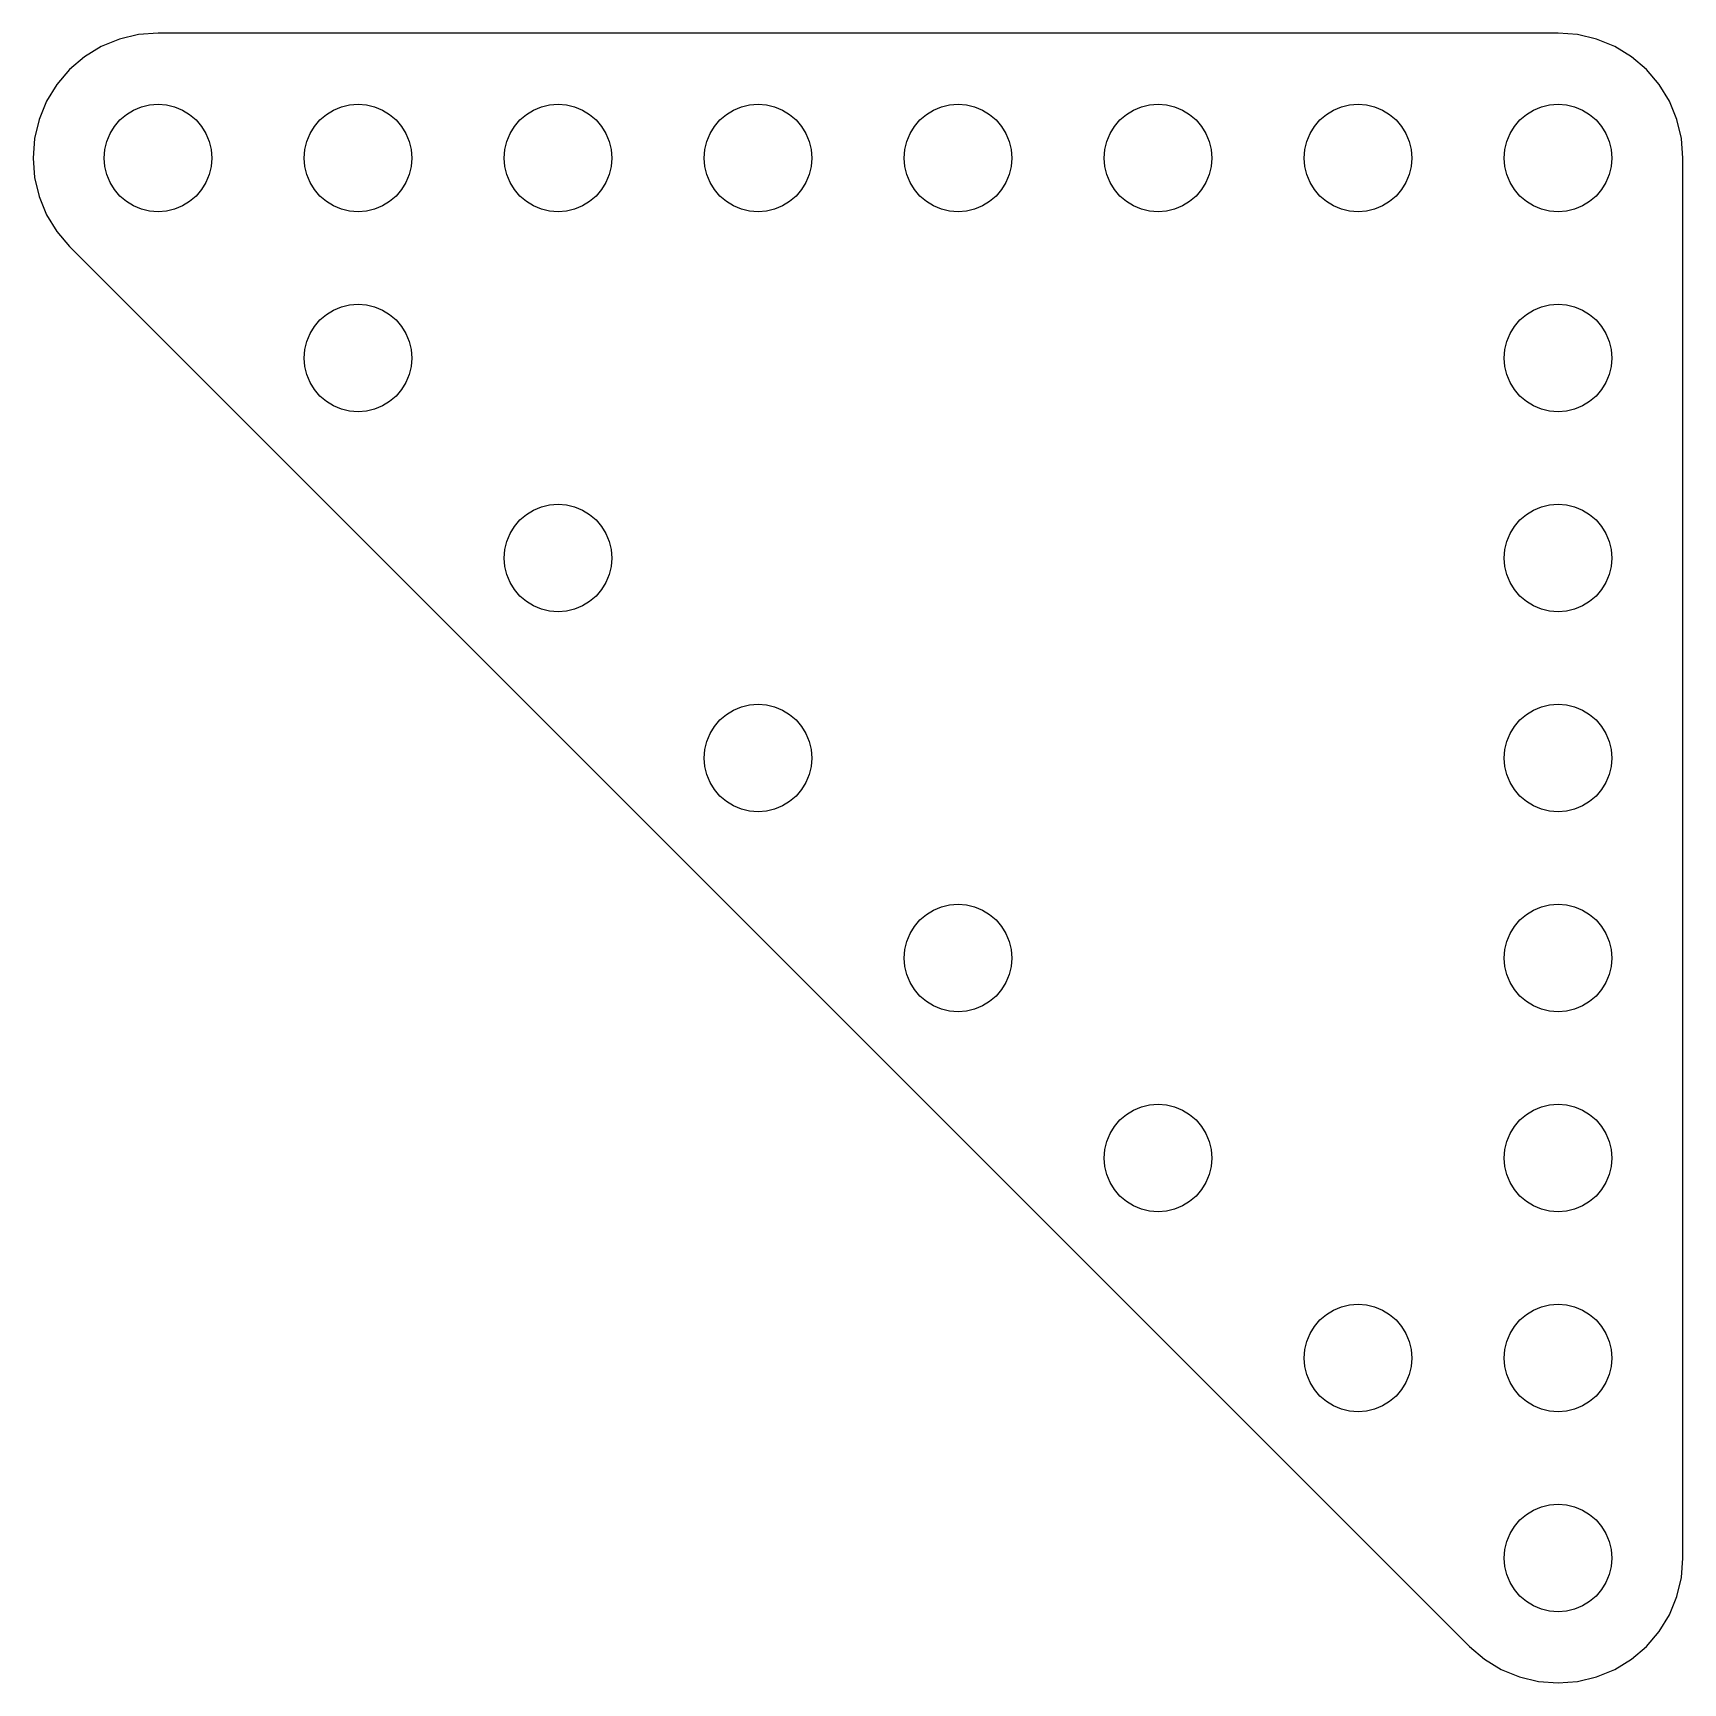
# Model space of a CAD drawing. Header units: metres. Extents: x -61 to 5, y -61 to 5.
import ezdxf

# ---------------------------------------------------------------- set-up
doc = ezdxf.new("R2010")
doc.units = ezdxf.units.M

msp = doc.modelspace()

# ---------------------------------------------------------------- linework, layer by layer
for p, q in [((-57.5451, 4.75528), (-58.2699, 4.45503)), ((-56.7822, 4.93843), (-57.5451, 4.75528)), ((-56, 5), (-56.7822, 4.93843)), ((0, 5), (-56, 5)), ((0.782166, 4.93843), (0, 5)), ((1.54507, 4.75528), (0.782166, 4.93843)), ((2.26994, 4.45503), (1.54507, 4.75528)), ((-58.9389, 4.04507), (-59.5355, 3.53552)), ((-58.2699, 4.45503), (-58.9389, 4.04507)), ((2.93892, 4.04507), (2.26994, 4.45503)), ((3.53552, 3.53552), (2.93892, 4.04507)), ((-59.5355, 3.53552), (-60.0451, 2.93892)), ((4.04507, 2.93892), (3.53552, 3.53552)), ((-60.0451, 2.93892), (-60.455, 2.26994)), ((4.45503, 2.26994), (4.04507, 2.93892)), ((-60.455, 2.26994), (-60.7553, 1.54507)), ((-56.9761, 1.91565), (-56.6644, 2.04477)), ((-56.6644, 2.04477), (-56.3363, 2.12352)), ((-56.3363, 2.12352), (-56, 2.14999)), ((-56, 2.14999), (-55.6637, 2.12352)), ((-55.6637, 2.12352), (-55.3356, 2.04477)), ((-55.3356, 2.04477), (-55.0239, 1.91565)), ((-48.9761, 1.91565), (-48.6644, 2.04477)), ((-48.6644, 2.04477), (-48.3363, 2.12352)), ((-48.3363, 2.12352), (-48, 2.14999)), ((-48, 2.14999), (-47.6637, 2.12352)), ((-47.6637, 2.12352), (-47.3356, 2.04477)), ((-47.3356, 2.04477), (-47.0239, 1.91565)), ((-40.9761, 1.91565), (-40.6644, 2.04477)), ((-40.6644, 2.04477), (-40.3363, 2.12352)), ((-40.3363, 2.12352), (-40, 2.14999)), ((-40, 2.14999), (-39.6637, 2.12352)), ((-39.6637, 2.12352), (-39.3356, 2.04477)), ((-39.3356, 2.04477), (-39.0239, 1.91565)), ((-32.9761, 1.91565), (-32.6644, 2.04477)), ((-32.6644, 2.04477), (-32.3363, 2.12352)), ((-32.3363, 2.12352), (-32, 2.14999)), ((-32, 2.14999), (-31.6637, 2.12352)), ((-31.6637, 2.12352), (-31.3356, 2.04477)), ((-31.3356, 2.04477), (-31.0239, 1.91565)), ((-24.9761, 1.91565), (-24.6644, 2.04477)), ((-24.6644, 2.04477), (-24.3363, 2.12352)), ((-24.3363, 2.12352), (-24, 2.14999)), ((-24, 2.14999), (-23.6637, 2.12352)), ((-23.6637, 2.12352), (-23.3356, 2.04477)), ((-23.3356, 2.04477), (-23.0239, 1.91565)), ((-16.9761, 1.91565), (-16.6644, 2.04477)), ((-16.6644, 2.04477), (-16.3363, 2.12352)), ((-16.3363, 2.12352), (-16, 2.14999)), ((-16, 2.14999), (-15.6637, 2.12352)), ((-15.6637, 2.12352), (-15.3356, 2.04477)), ((-15.3356, 2.04477), (-15.0239, 1.91565)), ((-8.97607, 1.91565), (-8.66438, 2.04477)), ((-8.66438, 2.04477), (-8.33632, 2.12352)), ((-8.33632, 2.12352), (-8, 2.14999)), ((-8, 2.14999), (-7.66367, 2.12352)), ((-7.66367, 2.12352), (-7.3356, 2.04477)), ((-7.3356, 2.04477), (-7.02391, 1.91565)), ((-0.976074, 1.91565), (-0.664383, 2.04477)), ((-0.664383, 2.04477), (-0.336319, 2.12352)), ((-0.336319, 2.12352), (0, 2.14999)), ((0, 2.14999), (0.336319, 2.12352)), ((0.336319, 2.12352), (0.664383, 2.04477)), ((0.664383, 2.04477), (0.976074, 1.91565)), ((4.75528, 1.54507), (4.45503, 2.26994)), ((-60.7553, 1.54507), (-60.9384, 0.782166)), ((-57.7394, 1.26373), (-57.5203, 1.52028)), ((-57.5203, 1.52028), (-57.2637, 1.73938)), ((-57.2637, 1.73938), (-56.9761, 1.91565)), ((-55.0239, 1.91565), (-54.7363, 1.73938)), ((-54.7363, 1.73938), (-54.4797, 1.52028)), ((-54.4797, 1.52028), (-54.2606, 1.26373)), ((-49.7394, 1.26373), (-49.5203, 1.52028)), ((-49.5203, 1.52028), (-49.2637, 1.73938)), ((-49.2637, 1.73938), (-48.9761, 1.91565)), ((-47.0239, 1.91565), (-46.7363, 1.73938)), ((-46.7363, 1.73938), (-46.4797, 1.52028)), ((-46.4797, 1.52028), (-46.2606, 1.26373)), ((-41.7394, 1.26373), (-41.5203, 1.52028)), ((-41.5203, 1.52028), (-41.2637, 1.73938)), ((-41.2637, 1.73938), (-40.9761, 1.91565)), ((-39.0239, 1.91565), (-38.7363, 1.73938)), ((-38.7363, 1.73938), (-38.4797, 1.52028)), ((-38.4797, 1.52028), (-38.2606, 1.26373)), ((-33.7394, 1.26373), (-33.5203, 1.52028)), ((-33.5203, 1.52028), (-33.2637, 1.73938)), ((-33.2637, 1.73938), (-32.9761, 1.91565)), ((-31.0239, 1.91565), (-30.7363, 1.73938)), ((-30.7363, 1.73938), (-30.4797, 1.52028)), ((-30.4797, 1.52028), (-30.2606, 1.26373)), ((-25.7394, 1.26373), (-25.5203, 1.52028)), ((-25.5203, 1.52028), (-25.2637, 1.73938)), ((-25.2637, 1.73938), (-24.9761, 1.91565)), ((-23.0239, 1.91565), (-22.7363, 1.73938)), ((-22.7363, 1.73938), (-22.4797, 1.52028)), ((-22.4797, 1.52028), (-22.2606, 1.26373)), ((-17.7394, 1.26373), (-17.5203, 1.52028)), ((-17.5203, 1.52028), (-17.2637, 1.73938)), ((-17.2637, 1.73938), (-16.9761, 1.91565)), ((-15.0239, 1.91565), (-14.7363, 1.73938)), ((-14.7363, 1.73938), (-14.4797, 1.52028)), ((-14.4797, 1.52028), (-14.2606, 1.26373)), ((-9.73938, 1.26373), (-9.52028, 1.52028)), ((-9.52028, 1.52028), (-9.26373, 1.73938)), ((-9.26373, 1.73938), (-8.97607, 1.91565)), ((-7.02391, 1.91565), (-6.73625, 1.73938)), ((-6.73625, 1.73938), (-6.47971, 1.52028)), ((-6.47971, 1.52028), (-6.2606, 1.26373)), ((-1.73938, 1.26373), (-1.52028, 1.52028)), ((-1.52028, 1.52028), (-1.26373, 1.73938)), ((-1.26373, 1.73938), (-0.976074, 1.91565)), ((0.976074, 1.91565), (1.26373, 1.73938)), ((1.26373, 1.73938), (1.52028, 1.52028)), ((1.52028, 1.52028), (1.73938, 1.26373)), ((4.93843, 0.782166), (4.75528, 1.54507)), ((-60.9384, 0.782166), (-61, 0)), ((-58.1235, 0.336319), (-58.0448, 0.664383)), ((-58.0448, 0.664383), (-57.9157, 0.976074)), ((-57.9157, 0.976074), (-57.7394, 1.26373)), ((-54.2606, 1.26373), (-54.0843, 0.976074)), ((-54.0843, 0.976074), (-53.9552, 0.664383)), ((-53.9552, 0.664383), (-53.8765, 0.336319)), ((-50.1235, 0.336319), (-50.0448, 0.664383)), ((-50.0448, 0.664383), (-49.9157, 0.976074)), ((-49.9157, 0.976074), (-49.7394, 1.26373)), ((-46.2606, 1.26373), (-46.0843, 0.976074)), ((-46.0843, 0.976074), (-45.9552, 0.664383)), ((-45.9552, 0.664383), (-45.8765, 0.336319)), ((-42.1235, 0.336319), (-42.0448, 0.664383)), ((-42.0448, 0.664383), (-41.9157, 0.976074)), ((-41.9157, 0.976074), (-41.7394, 1.26373)), ((-38.2606, 1.26373), (-38.0843, 0.976074)), ((-38.0843, 0.976074), (-37.9552, 0.664383)), ((-37.9552, 0.664383), (-37.8765, 0.336319)), ((-34.1235, 0.336319), (-34.0448, 0.664383)), ((-34.0448, 0.664383), (-33.9157, 0.976074)), ((-33.9157, 0.976074), (-33.7394, 1.26373)), ((-30.2606, 1.26373), (-30.0843, 0.976074)), ((-30.0843, 0.976074), (-29.9552, 0.664383)), ((-29.9552, 0.664383), (-29.8765, 0.336319)), ((-26.1235, 0.336319), (-26.0448, 0.664383)), ((-26.0448, 0.664383), (-25.9157, 0.976074)), ((-25.9157, 0.976074), (-25.7394, 1.26373)), ((-22.2606, 1.26373), (-22.0843, 0.976074)), ((-22.0843, 0.976074), (-21.9552, 0.664383)), ((-21.9552, 0.664383), (-21.8765, 0.336319)), ((-18.1235, 0.336319), (-18.0448, 0.664383)), ((-18.0448, 0.664383), (-17.9157, 0.976074)), ((-17.9157, 0.976074), (-17.7394, 1.26373)), ((-14.2606, 1.26373), (-14.0843, 0.976074)), ((-14.0843, 0.976074), (-13.9552, 0.664383)), ((-13.9552, 0.664383), (-13.8765, 0.336319)), ((-10.1235, 0.336319), (-10.0448, 0.664383)), ((-10.0448, 0.664383), (-9.91565, 0.976074)), ((-9.91565, 0.976074), (-9.73938, 1.26373)), ((-6.2606, 1.26373), (-6.08434, 0.976074)), ((-6.08434, 0.976074), (-5.95522, 0.664383)), ((-5.95522, 0.664383), (-5.87646, 0.336319)), ((-2.12352, 0.336319), (-2.04477, 0.664383)), ((-2.04477, 0.664383), (-1.91565, 0.976074)), ((-1.91565, 0.976074), (-1.73938, 1.26373)), ((1.73938, 1.26373), (1.91565, 0.976074)), ((1.91565, 0.976074), (2.04477, 0.664383)), ((2.04477, 0.664383), (2.12352, 0.336319)), ((5, 0), (4.93843, 0.782166)), ((-61, 0), (-60.9384, -0.782166)), ((-58.15, 0), (-58.1235, 0.336319)), ((-58.1235, -0.336319), (-58.15, 0)), ((-53.8765, 0.336319), (-53.85, 0)), ((-53.85, 0), (-53.8765, -0.336319)), ((-50.15, 0), (-50.1235, 0.336319)), ((-50.1235, -0.336319), (-50.15, 0)), ((-45.8765, 0.336319), (-45.85, 0)), ((-45.85, 0), (-45.8765, -0.336319)), ((-42.15, 0), (-42.1235, 0.336319)), ((-42.1235, -0.336319), (-42.15, 0)), ((-37.8765, 0.336319), (-37.85, 0)), ((-37.85, 0), (-37.8765, -0.336319)), ((-34.15, 0), (-34.1235, 0.336319)), ((-34.1235, -0.336319), (-34.15, 0)), ((-29.8765, 0.336319), (-29.85, 0)), ((-29.85, 0), (-29.8765, -0.336319)), ((-26.15, 0), (-26.1235, 0.336319)), ((-26.1235, -0.336319), (-26.15, 0)), ((-21.8765, 0.336319), (-21.85, 0)), ((-21.85, 0), (-21.8765, -0.336319)), ((-18.15, 0), (-18.1235, 0.336319)), ((-18.1235, -0.336319), (-18.15, 0)), ((-13.8765, 0.336319), (-13.85, 0)), ((-13.85, 0), (-13.8765, -0.336319)), ((-10.15, 0), (-10.1235, 0.336319)), ((-10.1235, -0.336319), (-10.15, 0)), ((-5.87646, 0.336319), (-5.84999, 0)), ((-5.84999, 0), (-5.87646, -0.336319)), ((-2.14999, 0), (-2.12352, 0.336319)), ((-2.12352, -0.336319), (-2.14999, 0)), ((2.12352, 0.336319), (2.14999, 0)), ((2.14999, 0), (2.12352, -0.336319)), ((5, -56), (5, 0)), ((-58.0448, -0.664383), (-58.1235, -0.336319)), ((-53.8765, -0.336319), (-53.9552, -0.664383)), ((-50.0448, -0.664383), (-50.1235, -0.336319)), ((-45.8765, -0.336319), (-45.9552, -0.664383)), ((-42.0448, -0.664383), (-42.1235, -0.336319)), ((-37.8765, -0.336319), (-37.9552, -0.664383)), ((-34.0448, -0.664383), (-34.1235, -0.336319)), ((-29.8765, -0.336319), (-29.9552, -0.664383)), ((-26.0448, -0.664383), (-26.1235, -0.336319)), ((-21.8765, -0.336319), (-21.9552, -0.664383)), ((-18.0448, -0.664383), (-18.1235, -0.336319)), ((-13.8765, -0.336319), (-13.9552, -0.664383)), ((-10.0448, -0.664383), (-10.1235, -0.336319)), ((-5.87646, -0.336319), (-5.95522, -0.664383)), ((-2.04477, -0.664383), (-2.12352, -0.336319)), ((2.12352, -0.336319), (2.04477, -0.664383)), ((-60.9384, -0.782166), (-60.7553, -1.54507)), ((-57.9157, -0.976074), (-58.0448, -0.664383)), ((-57.7394, -1.26373), (-57.9157, -0.976074)), ((-57.5203, -1.52028), (-57.7394, -1.26373)), ((-54.2606, -1.26373), (-54.4797, -1.52028)), ((-54.0843, -0.976074), (-54.2606, -1.26373)), ((-53.9552, -0.664383), (-54.0843, -0.976074)), ((-49.9157, -0.976074), (-50.0448, -0.664383)), ((-49.7394, -1.26373), (-49.9157, -0.976074)), ((-49.5203, -1.52028), (-49.7394, -1.26373)), ((-46.2606, -1.26373), (-46.4797, -1.52028)), ((-46.0843, -0.976074), (-46.2606, -1.26373)), ((-45.9552, -0.664383), (-46.0843, -0.976074)), ((-41.9157, -0.976074), (-42.0448, -0.664383)), ((-41.7394, -1.26373), (-41.9157, -0.976074)), ((-41.5203, -1.52028), (-41.7394, -1.26373)), ((-38.2606, -1.26373), (-38.4797, -1.52028)), ((-38.0843, -0.976074), (-38.2606, -1.26373)), ((-37.9552, -0.664383), (-38.0843, -0.976074)), ((-33.9157, -0.976074), (-34.0448, -0.664383)), ((-33.7394, -1.26373), (-33.9157, -0.976074)), ((-33.5203, -1.52028), (-33.7394, -1.26373)), ((-30.2606, -1.26373), (-30.4797, -1.52028)), ((-30.0843, -0.976074), (-30.2606, -1.26373)), ((-29.9552, -0.664383), (-30.0843, -0.976074)), ((-25.9157, -0.976074), (-26.0448, -0.664383)), ((-25.7394, -1.26373), (-25.9157, -0.976074)), ((-25.5203, -1.52028), (-25.7394, -1.26373)), ((-22.2606, -1.26373), (-22.4797, -1.52028)), ((-22.0843, -0.976074), (-22.2606, -1.26373)), ((-21.9552, -0.664383), (-22.0843, -0.976074)), ((-17.9157, -0.976074), (-18.0448, -0.664383)), ((-17.7394, -1.26373), (-17.9157, -0.976074)), ((-17.5203, -1.52028), (-17.7394, -1.26373)), ((-14.2606, -1.26373), (-14.4797, -1.52028)), ((-14.0843, -0.976074), (-14.2606, -1.26373)), ((-13.9552, -0.664383), (-14.0843, -0.976074)), ((-9.91565, -0.976074), (-10.0448, -0.664383)), ((-9.73938, -1.26373), (-9.91565, -0.976074)), ((-9.52028, -1.52028), (-9.73938, -1.26373)), ((-6.2606, -1.26373), (-6.47971, -1.52028)), ((-6.08434, -0.976074), (-6.2606, -1.26373)), ((-5.95522, -0.664383), (-6.08434, -0.976074)), ((-1.91565, -0.976074), (-2.04477, -0.664383)), ((-1.73938, -1.26373), (-1.91565, -0.976074)), ((-1.52028, -1.52028), (-1.73938, -1.26373)), ((1.73938, -1.26373), (1.52028, -1.52028)), ((1.91565, -0.976074), (1.73938, -1.26373)), ((2.04477, -0.664383), (1.91565, -0.976074)), ((-60.7553, -1.54507), (-60.455, -2.26994)), ((-57.2637, -1.73938), (-57.5203, -1.52028)), ((-56.9761, -1.91565), (-57.2637, -1.73938)), ((-56.6644, -2.04477), (-56.9761, -1.91565)), ((-55.0239, -1.91565), (-55.3356, -2.04477)), ((-54.7363, -1.73938), (-55.0239, -1.91565)), ((-54.4797, -1.52028), (-54.7363, -1.73938)), ((-49.2637, -1.73938), (-49.5203, -1.52028)), ((-48.9761, -1.91565), (-49.2637, -1.73938)), ((-48.6644, -2.04477), (-48.9761, -1.91565)), ((-47.0239, -1.91565), (-47.3356, -2.04477)), ((-46.7363, -1.73938), (-47.0239, -1.91565)), ((-46.4797, -1.52028), (-46.7363, -1.73938)), ((-41.2637, -1.73938), (-41.5203, -1.52028)), ((-40.9761, -1.91565), (-41.2637, -1.73938)), ((-40.6644, -2.04477), (-40.9761, -1.91565)), ((-39.0239, -1.91565), (-39.3356, -2.04477)), ((-38.7363, -1.73938), (-39.0239, -1.91565)), ((-38.4797, -1.52028), (-38.7363, -1.73938)), ((-33.2637, -1.73938), (-33.5203, -1.52028)), ((-32.9761, -1.91565), (-33.2637, -1.73938)), ((-32.6644, -2.04477), (-32.9761, -1.91565)), ((-31.0239, -1.91565), (-31.3356, -2.04477)), ((-30.7363, -1.73938), (-31.0239, -1.91565)), ((-30.4797, -1.52028), (-30.7363, -1.73938)), ((-25.2637, -1.73938), (-25.5203, -1.52028)), ((-24.9761, -1.91565), (-25.2637, -1.73938)), ((-24.6644, -2.04477), (-24.9761, -1.91565)), ((-23.0239, -1.91565), (-23.3356, -2.04477)), ((-22.7363, -1.73938), (-23.0239, -1.91565)), ((-22.4797, -1.52028), (-22.7363, -1.73938)), ((-17.2637, -1.73938), (-17.5203, -1.52028)), ((-16.9761, -1.91565), (-17.2637, -1.73938)), ((-16.6644, -2.04477), (-16.9761, -1.91565)), ((-15.0239, -1.91565), (-15.3356, -2.04477)), ((-14.7363, -1.73938), (-15.0239, -1.91565)), ((-14.4797, -1.52028), (-14.7363, -1.73938)), ((-9.26373, -1.73938), (-9.52028, -1.52028)), ((-8.97607, -1.91565), (-9.26373, -1.73938)), ((-8.66438, -2.04477), (-8.97607, -1.91565)), ((-7.02391, -1.91565), (-7.3356, -2.04477)), ((-6.73625, -1.73938), (-7.02391, -1.91565)), ((-6.47971, -1.52028), (-6.73625, -1.73938)), ((-1.26373, -1.73938), (-1.52028, -1.52028)), ((-0.976074, -1.91565), (-1.26373, -1.73938)), ((-0.664383, -2.04477), (-0.976074, -1.91565)), ((0.976074, -1.91565), (0.664383, -2.04477)), ((1.26373, -1.73938), (0.976074, -1.91565)), ((1.52028, -1.52028), (1.26373, -1.73938)), ((-60.455, -2.26994), (-60.0451, -2.93892)), ((-56.3363, -2.12352), (-56.6644, -2.04477)), ((-56, -2.14999), (-56.3363, -2.12352)), ((-55.6637, -2.12352), (-56, -2.14999)), ((-55.3356, -2.04477), (-55.6637, -2.12352)), ((-48.3363, -2.12352), (-48.6644, -2.04477)), ((-48, -2.14999), (-48.3363, -2.12352)), ((-47.6637, -2.12352), (-48, -2.14999)), ((-47.3356, -2.04477), (-47.6637, -2.12352)), ((-40.3363, -2.12352), (-40.6644, -2.04477)), ((-40, -2.14999), (-40.3363, -2.12352)), ((-39.6637, -2.12352), (-40, -2.14999)), ((-39.3356, -2.04477), (-39.6637, -2.12352)), ((-32.3363, -2.12352), (-32.6644, -2.04477)), ((-32, -2.14999), (-32.3363, -2.12352)), ((-31.6637, -2.12352), (-32, -2.14999)), ((-31.3356, -2.04477), (-31.6637, -2.12352)), ((-24.3363, -2.12352), (-24.6644, -2.04477)), ((-24, -2.14999), (-24.3363, -2.12352)), ((-23.6637, -2.12352), (-24, -2.14999)), ((-23.3356, -2.04477), (-23.6637, -2.12352)), ((-16.3363, -2.12352), (-16.6644, -2.04477)), ((-16, -2.14999), (-16.3363, -2.12352)), ((-15.6637, -2.12352), (-16, -2.14999)), ((-15.3356, -2.04477), (-15.6637, -2.12352)), ((-8.33632, -2.12352), (-8.66438, -2.04477)), ((-8, -2.14999), (-8.33632, -2.12352)), ((-7.66367, -2.12352), (-8, -2.14999)), ((-7.3356, -2.04477), (-7.66367, -2.12352)), ((-0.336319, -2.12352), (-0.664383, -2.04477)), ((0, -2.14999), (-0.336319, -2.12352)), ((0.336319, -2.12352), (0, -2.14999)), ((0.664383, -2.04477), (0.336319, -2.12352)), ((-60.0451, -2.93892), (-59.5355, -3.53552)), ((-59.5355, -3.53552), (-3.53552, -59.5355)), ((-48.6644, -5.95522), (-48.3363, -5.87646)), ((-48.3363, -5.87646), (-48, -5.84999)), ((-48, -5.84999), (-47.6637, -5.87646)), ((-47.6637, -5.87646), (-47.3356, -5.95522)), ((-0.664383, -5.95522), (-0.336319, -5.87646)), ((-0.336319, -5.87646), (0, -5.84999)), ((0, -5.84999), (0.336319, -5.87646)), ((0.336319, -5.87646), (0.664383, -5.95522)), ((-49.7394, -6.73625), (-49.5203, -6.47971)), ((-49.5203, -6.47971), (-49.2637, -6.2606)), ((-49.2637, -6.2606), (-48.9761, -6.08434)), ((-48.9761, -6.08434), (-48.6644, -5.95522)), ((-47.3356, -5.95522), (-47.0239, -6.08434)), ((-47.0239, -6.08434), (-46.7363, -6.2606)), ((-46.7363, -6.2606), (-46.4797, -6.47971)), ((-46.4797, -6.47971), (-46.2606, -6.73625)), ((-1.73938, -6.73625), (-1.52028, -6.47971)), ((-1.52028, -6.47971), (-1.26373, -6.2606)), ((-1.26373, -6.2606), (-0.976074, -6.08434)), ((-0.976074, -6.08434), (-0.664383, -5.95522)), ((0.664383, -5.95522), (0.976074, -6.08434)), ((0.976074, -6.08434), (1.26373, -6.2606)), ((1.26373, -6.2606), (1.52028, -6.47971)), ((1.52028, -6.47971), (1.73938, -6.73625)), ((-50.0448, -7.3356), (-49.9157, -7.02391)), ((-49.9157, -7.02391), (-49.7394, -6.73625)), ((-46.2606, -6.73625), (-46.0843, -7.02391)), ((-46.0843, -7.02391), (-45.9552, -7.3356)), ((-2.04477, -7.3356), (-1.91565, -7.02391)), ((-1.91565, -7.02391), (-1.73938, -6.73625)), ((1.73938, -6.73625), (1.91565, -7.02391)), ((1.91565, -7.02391), (2.04477, -7.3356)), ((-50.15, -8), (-50.1235, -7.66367)), ((-50.1235, -7.66367), (-50.0448, -7.3356)), ((-45.9552, -7.3356), (-45.8765, -7.66367)), ((-45.8765, -7.66367), (-45.85, -8)), ((-2.14999, -8), (-2.12352, -7.66367)), ((-2.12352, -7.66367), (-2.04477, -7.3356)), ((2.04477, -7.3356), (2.12352, -7.66367)), ((2.12352, -7.66367), (2.14999, -8)), ((-50.1235, -8.33632), (-50.15, -8)), ((-50.0448, -8.66438), (-50.1235, -8.33632)), ((-45.8765, -8.33632), (-45.9552, -8.66438)), ((-45.85, -8), (-45.8765, -8.33632)), ((-2.12352, -8.33632), (-2.14999, -8)), ((-2.04477, -8.66438), (-2.12352, -8.33632)), ((2.12352, -8.33632), (2.04477, -8.66438)), ((2.14999, -8), (2.12352, -8.33632)), ((-49.9157, -8.97607), (-50.0448, -8.66438)), ((-49.7394, -9.26373), (-49.9157, -8.97607)), ((-46.0843, -8.97607), (-46.2606, -9.26373)), ((-45.9552, -8.66438), (-46.0843, -8.97607)), ((-1.91565, -8.97607), (-2.04477, -8.66438)), ((-1.73938, -9.26373), (-1.91565, -8.97607)), ((1.91565, -8.97607), (1.73938, -9.26373)), ((2.04477, -8.66438), (1.91565, -8.97607)), ((-49.5203, -9.52028), (-49.7394, -9.26373)), ((-49.2637, -9.73938), (-49.5203, -9.52028)), ((-48.9761, -9.91565), (-49.2637, -9.73938)), ((-46.7363, -9.73938), (-47.0239, -9.91565)), ((-46.4797, -9.52028), (-46.7363, -9.73938)), ((-46.2606, -9.26373), (-46.4797, -9.52028)), ((-1.52028, -9.52028), (-1.73938, -9.26373)), ((-1.26373, -9.73938), (-1.52028, -9.52028)), ((-0.976074, -9.91565), (-1.26373, -9.73938)), ((1.26373, -9.73938), (0.976074, -9.91565)), ((1.52028, -9.52028), (1.26373, -9.73938)), ((1.73938, -9.26373), (1.52028, -9.52028)), ((-48.6644, -10.0448), (-48.9761, -9.91565)), ((-48.3363, -10.1235), (-48.6644, -10.0448)), ((-48, -10.15), (-48.3363, -10.1235)), ((-47.6637, -10.1235), (-48, -10.15)), ((-47.3356, -10.0448), (-47.6637, -10.1235)), ((-47.0239, -9.91565), (-47.3356, -10.0448)), ((-0.664383, -10.0448), (-0.976074, -9.91565)), ((-0.336319, -10.1235), (-0.664383, -10.0448)), ((0, -10.15), (-0.336319, -10.1235)), ((0.336319, -10.1235), (0, -10.15)), ((0.664383, -10.0448), (0.336319, -10.1235)), ((0.976074, -9.91565), (0.664383, -10.0448)), ((-40.3363, -13.8765), (-40, -13.85)), ((-40, -13.85), (-39.6637, -13.8765)), ((-0.336319, -13.8765), (0, -13.85)), ((0, -13.85), (0.336319, -13.8765)), ((-41.7394, -14.7363), (-41.5203, -14.4797)), ((-41.5203, -14.4797), (-41.2637, -14.2606)), ((-41.2637, -14.2606), (-40.9761, -14.0843)), ((-40.9761, -14.0843), (-40.6644, -13.9552)), ((-40.6644, -13.9552), (-40.3363, -13.8765)), ((-39.6637, -13.8765), (-39.3356, -13.9552)), ((-39.3356, -13.9552), (-39.0239, -14.0843)), ((-39.0239, -14.0843), (-38.7363, -14.2606)), ((-38.7363, -14.2606), (-38.4797, -14.4797)), ((-38.4797, -14.4797), (-38.2606, -14.7363)), ((-1.73938, -14.7363), (-1.52028, -14.4797)), ((-1.52028, -14.4797), (-1.26373, -14.2606)), ((-1.26373, -14.2606), (-0.976074, -14.0843)), ((-0.976074, -14.0843), (-0.664383, -13.9552)), ((-0.664383, -13.9552), (-0.336319, -13.8765)), ((0.336319, -13.8765), (0.664383, -13.9552)), ((0.664383, -13.9552), (0.976074, -14.0843)), ((0.976074, -14.0843), (1.26373, -14.2606)), ((1.26373, -14.2606), (1.52028, -14.4797)), ((1.52028, -14.4797), (1.73938, -14.7363)), ((-42.0448, -15.3356), (-41.9157, -15.0239)), ((-41.9157, -15.0239), (-41.7394, -14.7363)), ((-38.2606, -14.7363), (-38.0843, -15.0239)), ((-38.0843, -15.0239), (-37.9552, -15.3356)), ((-2.04477, -15.3356), (-1.91565, -15.0239)), ((-1.91565, -15.0239), (-1.73938, -14.7363)), ((1.73938, -14.7363), (1.91565, -15.0239)), ((1.91565, -15.0239), (2.04477, -15.3356)), ((-42.15, -16), (-42.1235, -15.6637)), ((-42.1235, -15.6637), (-42.0448, -15.3356)), ((-37.9552, -15.3356), (-37.8765, -15.6637)), ((-37.8765, -15.6637), (-37.85, -16)), ((-2.14999, -16), (-2.12352, -15.6637)), ((-2.12352, -15.6637), (-2.04477, -15.3356)), ((2.04477, -15.3356), (2.12352, -15.6637)), ((2.12352, -15.6637), (2.14999, -16)), ((-42.1235, -16.3363), (-42.15, -16)), ((-42.0448, -16.6644), (-42.1235, -16.3363)), ((-37.8765, -16.3363), (-37.9552, -16.6644)), ((-37.85, -16), (-37.8765, -16.3363)), ((-2.12352, -16.3363), (-2.14999, -16)), ((-2.04477, -16.6644), (-2.12352, -16.3363)), ((2.12352, -16.3363), (2.04477, -16.6644)), ((2.14999, -16), (2.12352, -16.3363)), ((-41.9157, -16.9761), (-42.0448, -16.6644)), ((-41.7394, -17.2637), (-41.9157, -16.9761)), ((-38.0843, -16.9761), (-38.2606, -17.2637)), ((-37.9552, -16.6644), (-38.0843, -16.9761)), ((-1.91565, -16.9761), (-2.04477, -16.6644)), ((-1.73938, -17.2637), (-1.91565, -16.9761)), ((1.91565, -16.9761), (1.73938, -17.2637)), ((2.04477, -16.6644), (1.91565, -16.9761)), ((-41.5203, -17.5203), (-41.7394, -17.2637)), ((-41.2637, -17.7394), (-41.5203, -17.5203)), ((-40.9761, -17.9157), (-41.2637, -17.7394)), ((-38.7363, -17.7394), (-39.0239, -17.9157)), ((-38.4797, -17.5203), (-38.7363, -17.7394)), ((-38.2606, -17.2637), (-38.4797, -17.5203)), ((-1.52028, -17.5203), (-1.73938, -17.2637)), ((-1.26373, -17.7394), (-1.52028, -17.5203)), ((-0.976074, -17.9157), (-1.26373, -17.7394)), ((1.26373, -17.7394), (0.976074, -17.9157)), ((1.52028, -17.5203), (1.26373, -17.7394)), ((1.73938, -17.2637), (1.52028, -17.5203)), ((-40.6644, -18.0448), (-40.9761, -17.9157)), ((-40.3363, -18.1235), (-40.6644, -18.0448)), ((-40, -18.15), (-40.3363, -18.1235)), ((-39.6637, -18.1235), (-40, -18.15)), ((-39.3356, -18.0448), (-39.6637, -18.1235)), ((-39.0239, -17.9157), (-39.3356, -18.0448)), ((-0.664383, -18.0448), (-0.976074, -17.9157)), ((-0.336319, -18.1235), (-0.664383, -18.0448)), ((0, -18.15), (-0.336319, -18.1235)), ((0.336319, -18.1235), (0, -18.15)), ((0.664383, -18.0448), (0.336319, -18.1235)), ((0.976074, -17.9157), (0.664383, -18.0448)), ((-33.5203, -22.4797), (-33.2637, -22.2606)), ((-33.2637, -22.2606), (-32.9761, -22.0843)), ((-32.9761, -22.0843), (-32.6644, -21.9552)), ((-32.6644, -21.9552), (-32.3363, -21.8765)), ((-32.3363, -21.8765), (-32, -21.85)), ((-32, -21.85), (-31.6637, -21.8765)), ((-31.6637, -21.8765), (-31.3356, -21.9552)), ((-31.3356, -21.9552), (-31.0239, -22.0843)), ((-31.0239, -22.0843), (-30.7363, -22.2606)), ((-30.7363, -22.2606), (-30.4797, -22.4797)), ((-1.52028, -22.4797), (-1.26373, -22.2606)), ((-1.26373, -22.2606), (-0.976074, -22.0843)), ((-0.976074, -22.0843), (-0.664383, -21.9552)), ((-0.664383, -21.9552), (-0.336319, -21.8765)), ((-0.336319, -21.8765), (0, -21.85)), ((0, -21.85), (0.336319, -21.8765)), ((0.336319, -21.8765), (0.664383, -21.9552)), ((0.664383, -21.9552), (0.976074, -22.0843)), ((0.976074, -22.0843), (1.26373, -22.2606)), ((1.26373, -22.2606), (1.52028, -22.4797)), ((-34.0448, -23.3356), (-33.9157, -23.0239)), ((-33.9157, -23.0239), (-33.7394, -22.7363)), ((-33.7394, -22.7363), (-33.5203, -22.4797)), ((-30.4797, -22.4797), (-30.2606, -22.7363)), ((-30.2606, -22.7363), (-30.0843, -23.0239)), ((-30.0843, -23.0239), (-29.9552, -23.3356)), ((-2.04477, -23.3356), (-1.91565, -23.0239)), ((-1.91565, -23.0239), (-1.73938, -22.7363)), ((-1.73938, -22.7363), (-1.52028, -22.4797)), ((1.52028, -22.4797), (1.73938, -22.7363)), ((1.73938, -22.7363), (1.91565, -23.0239)), ((1.91565, -23.0239), (2.04477, -23.3356)), ((-34.15, -24), (-34.1235, -23.6637)), ((-34.1235, -23.6637), (-34.0448, -23.3356)), ((-29.9552, -23.3356), (-29.8765, -23.6637)), ((-29.8765, -23.6637), (-29.85, -24)), ((-2.14999, -24), (-2.12352, -23.6637)), ((-2.12352, -23.6637), (-2.04477, -23.3356)), ((2.04477, -23.3356), (2.12352, -23.6637)), ((2.12352, -23.6637), (2.14999, -24)), ((-34.1235, -24.3363), (-34.15, -24)), ((-34.0448, -24.6644), (-34.1235, -24.3363)), ((-29.8765, -24.3363), (-29.9552, -24.6644)), ((-29.85, -24), (-29.8765, -24.3363)), ((-2.12352, -24.3363), (-2.14999, -24)), ((-2.04477, -24.6644), (-2.12352, -24.3363)), ((2.12352, -24.3363), (2.04477, -24.6644)), ((2.14999, -24), (2.12352, -24.3363)), ((-33.9157, -24.9761), (-34.0448, -24.6644)), ((-33.7394, -25.2637), (-33.9157, -24.9761)), ((-30.0843, -24.9761), (-30.2606, -25.2637)), ((-29.9552, -24.6644), (-30.0843, -24.9761)), ((-1.91565, -24.9761), (-2.04477, -24.6644)), ((-1.73938, -25.2637), (-1.91565, -24.9761)), ((1.91565, -24.9761), (1.73938, -25.2637)), ((2.04477, -24.6644), (1.91565, -24.9761)), ((-33.5203, -25.5203), (-33.7394, -25.2637)), ((-33.2637, -25.7394), (-33.5203, -25.5203)), ((-32.9761, -25.9157), (-33.2637, -25.7394)), ((-30.7363, -25.7394), (-31.0239, -25.9157)), ((-30.4797, -25.5203), (-30.7363, -25.7394)), ((-30.2606, -25.2637), (-30.4797, -25.5203)), ((-1.52028, -25.5203), (-1.73938, -25.2637)), ((-1.26373, -25.7394), (-1.52028, -25.5203)), ((-0.976074, -25.9157), (-1.26373, -25.7394)), ((1.26373, -25.7394), (0.976074, -25.9157)), ((1.52028, -25.5203), (1.26373, -25.7394)), ((1.73938, -25.2637), (1.52028, -25.5203)), ((-32.6644, -26.0448), (-32.9761, -25.9157)), ((-32.3363, -26.1235), (-32.6644, -26.0448)), ((-32, -26.15), (-32.3363, -26.1235)), ((-31.6637, -26.1235), (-32, -26.15)), ((-31.3356, -26.0448), (-31.6637, -26.1235)), ((-31.0239, -25.9157), (-31.3356, -26.0448)), ((-0.664383, -26.0448), (-0.976074, -25.9157)), ((-0.336319, -26.1235), (-0.664383, -26.0448)), ((0, -26.15), (-0.336319, -26.1235)), ((0.336319, -26.1235), (0, -26.15)), ((0.664383, -26.0448), (0.336319, -26.1235)), ((0.976074, -25.9157), (0.664383, -26.0448)), ((-25.5203, -30.4797), (-25.2637, -30.2606)), ((-25.2637, -30.2606), (-24.9761, -30.0843)), ((-24.9761, -30.0843), (-24.6644, -29.9552)), ((-24.6644, -29.9552), (-24.3363, -29.8765)), ((-24.3363, -29.8765), (-24, -29.85)), ((-24, -29.85), (-23.6637, -29.8765)), ((-23.6637, -29.8765), (-23.3356, -29.9552)), ((-23.3356, -29.9552), (-23.0239, -30.0843)), ((-23.0239, -30.0843), (-22.7363, -30.2606)), ((-22.7363, -30.2606), (-22.4797, -30.4797)), ((-1.52028, -30.4797), (-1.26373, -30.2606)), ((-1.26373, -30.2606), (-0.976074, -30.0843)), ((-0.976074, -30.0843), (-0.664383, -29.9552)), ((-0.664383, -29.9552), (-0.336319, -29.8765)), ((-0.336319, -29.8765), (0, -29.85)), ((0, -29.85), (0.336319, -29.8765)), ((0.336319, -29.8765), (0.664383, -29.9552)), ((0.664383, -29.9552), (0.976074, -30.0843)), ((0.976074, -30.0843), (1.26373, -30.2606)), ((1.26373, -30.2606), (1.52028, -30.4797)), ((-25.9157, -31.0239), (-25.7394, -30.7363)), ((-25.7394, -30.7363), (-25.5203, -30.4797)), ((-22.4797, -30.4797), (-22.2606, -30.7363)), ((-22.2606, -30.7363), (-22.0843, -31.0239)), ((-1.91565, -31.0239), (-1.73938, -30.7363)), ((-1.73938, -30.7363), (-1.52028, -30.4797)), ((1.52028, -30.4797), (1.73938, -30.7363)), ((1.73938, -30.7363), (1.91565, -31.0239)), ((-26.15, -32), (-26.1235, -31.6637)), ((-26.1235, -31.6637), (-26.0448, -31.3356)), ((-26.0448, -31.3356), (-25.9157, -31.0239)), ((-22.0843, -31.0239), (-21.9552, -31.3356)), ((-21.9552, -31.3356), (-21.8765, -31.6637)), ((-21.8765, -31.6637), (-21.85, -32)), ((-2.14999, -32), (-2.12352, -31.6637)), ((-2.12352, -31.6637), (-2.04477, -31.3356)), ((-2.04477, -31.3356), (-1.91565, -31.0239)), ((1.91565, -31.0239), (2.04477, -31.3356)), ((2.04477, -31.3356), (2.12352, -31.6637)), ((2.12352, -31.6637), (2.14999, -32)), ((-26.1235, -32.3363), (-26.15, -32)), ((-26.0448, -32.6644), (-26.1235, -32.3363)), ((-21.8765, -32.3363), (-21.9552, -32.6644)), ((-21.85, -32), (-21.8765, -32.3363)), ((-2.12352, -32.3363), (-2.14999, -32)), ((-2.04477, -32.6644), (-2.12352, -32.3363)), ((2.12352, -32.3363), (2.04477, -32.6644)), ((2.14999, -32), (2.12352, -32.3363)), ((-25.9157, -32.9761), (-26.0448, -32.6644)), ((-25.7394, -33.2637), (-25.9157, -32.9761)), ((-22.0843, -32.9761), (-22.2606, -33.2637)), ((-21.9552, -32.6644), (-22.0843, -32.9761)), ((-1.91565, -32.9761), (-2.04477, -32.6644)), ((-1.73938, -33.2637), (-1.91565, -32.9761)), ((1.91565, -32.9761), (1.73938, -33.2637)), ((2.04477, -32.6644), (1.91565, -32.9761)), ((-25.5203, -33.5203), (-25.7394, -33.2637)), ((-25.2637, -33.7394), (-25.5203, -33.5203)), ((-22.4797, -33.5203), (-22.7363, -33.7394)), ((-22.2606, -33.2637), (-22.4797, -33.5203)), ((-1.52028, -33.5203), (-1.73938, -33.2637)), ((-1.26373, -33.7394), (-1.52028, -33.5203)), ((1.52028, -33.5203), (1.26373, -33.7394)), ((1.73938, -33.2637), (1.52028, -33.5203)), ((-24.9761, -33.9157), (-25.2637, -33.7394)), ((-24.6644, -34.0448), (-24.9761, -33.9157)), ((-24.3363, -34.1235), (-24.6644, -34.0448)), ((-24, -34.15), (-24.3363, -34.1235)), ((-23.6637, -34.1235), (-24, -34.15)), ((-23.3356, -34.0448), (-23.6637, -34.1235)), ((-23.0239, -33.9157), (-23.3356, -34.0448)), ((-22.7363, -33.7394), (-23.0239, -33.9157)), ((-0.976074, -33.9157), (-1.26373, -33.7394)), ((-0.664383, -34.0448), (-0.976074, -33.9157)), ((-0.336319, -34.1235), (-0.664383, -34.0448)), ((0, -34.15), (-0.336319, -34.1235)), ((0.336319, -34.1235), (0, -34.15)), ((0.664383, -34.0448), (0.336319, -34.1235)), ((0.976074, -33.9157), (0.664383, -34.0448)), ((1.26373, -33.7394), (0.976074, -33.9157)), ((-17.5203, -38.4797), (-17.2637, -38.2606)), ((-17.2637, -38.2606), (-16.9761, -38.0843)), ((-16.9761, -38.0843), (-16.6644, -37.9552)), ((-16.6644, -37.9552), (-16.3363, -37.8765)), ((-16.3363, -37.8765), (-16, -37.85)), ((-16, -37.85), (-15.6637, -37.8765)), ((-15.6637, -37.8765), (-15.3356, -37.9552)), ((-15.3356, -37.9552), (-15.0239, -38.0843)), ((-15.0239, -38.0843), (-14.7363, -38.2606)), ((-14.7363, -38.2606), (-14.4797, -38.4797)), ((-1.52028, -38.4797), (-1.26373, -38.2606)), ((-1.26373, -38.2606), (-0.976074, -38.0843)), ((-0.976074, -38.0843), (-0.664383, -37.9552)), ((-0.664383, -37.9552), (-0.336319, -37.8765)), ((-0.336319, -37.8765), (0, -37.85)), ((0, -37.85), (0.336319, -37.8765)), ((0.336319, -37.8765), (0.664383, -37.9552)), ((0.664383, -37.9552), (0.976074, -38.0843)), ((0.976074, -38.0843), (1.26373, -38.2606)), ((1.26373, -38.2606), (1.52028, -38.4797)), ((-17.9157, -39.0239), (-17.7394, -38.7363)), ((-17.7394, -38.7363), (-17.5203, -38.4797)), ((-14.4797, -38.4797), (-14.2606, -38.7363)), ((-14.2606, -38.7363), (-14.0843, -39.0239)), ((-1.91565, -39.0239), (-1.73938, -38.7363)), ((-1.73938, -38.7363), (-1.52028, -38.4797)), ((1.52028, -38.4797), (1.73938, -38.7363)), ((1.73938, -38.7363), (1.91565, -39.0239)), ((-18.1235, -39.6637), (-18.0448, -39.3356)), ((-18.0448, -39.3356), (-17.9157, -39.0239)), ((-14.0843, -39.0239), (-13.9552, -39.3356)), ((-13.9552, -39.3356), (-13.8765, -39.6637)), ((-2.12352, -39.6637), (-2.04477, -39.3356)), ((-2.04477, -39.3356), (-1.91565, -39.0239)), ((1.91565, -39.0239), (2.04477, -39.3356)), ((2.04477, -39.3356), (2.12352, -39.6637)), ((-18.15, -40), (-18.1235, -39.6637)), ((-18.1235, -40.3363), (-18.15, -40)), ((-13.8765, -39.6637), (-13.85, -40)), ((-13.85, -40), (-13.8765, -40.3363)), ((-2.14999, -40), (-2.12352, -39.6637)), ((-2.12352, -40.3363), (-2.14999, -40)), ((2.12352, -39.6637), (2.14999, -40)), ((2.14999, -40), (2.12352, -40.3363)), ((-18.0448, -40.6644), (-18.1235, -40.3363)), ((-17.9157, -40.9761), (-18.0448, -40.6644)), ((-13.9552, -40.6644), (-14.0843, -40.9761)), ((-13.8765, -40.3363), (-13.9552, -40.6644)), ((-2.04477, -40.6644), (-2.12352, -40.3363)), ((-1.91565, -40.9761), (-2.04477, -40.6644)), ((2.04477, -40.6644), (1.91565, -40.9761)), ((2.12352, -40.3363), (2.04477, -40.6644)), ((-17.7394, -41.2637), (-17.9157, -40.9761)), ((-17.5203, -41.5203), (-17.7394, -41.2637)), ((-17.2637, -41.7394), (-17.5203, -41.5203)), ((-14.4797, -41.5203), (-14.7363, -41.7394)), ((-14.2606, -41.2637), (-14.4797, -41.5203)), ((-14.0843, -40.9761), (-14.2606, -41.2637)), ((-1.73938, -41.2637), (-1.91565, -40.9761)), ((-1.52028, -41.5203), (-1.73938, -41.2637)), ((-1.26373, -41.7394), (-1.52028, -41.5203)), ((1.52028, -41.5203), (1.26373, -41.7394)), ((1.73938, -41.2637), (1.52028, -41.5203)), ((1.91565, -40.9761), (1.73938, -41.2637)), ((-16.9761, -41.9157), (-17.2637, -41.7394)), ((-16.6644, -42.0448), (-16.9761, -41.9157)), ((-16.3363, -42.1235), (-16.6644, -42.0448)), ((-16, -42.15), (-16.3363, -42.1235)), ((-15.6637, -42.1235), (-16, -42.15)), ((-15.3356, -42.0448), (-15.6637, -42.1235)), ((-15.0239, -41.9157), (-15.3356, -42.0448)), ((-14.7363, -41.7394), (-15.0239, -41.9157)), ((-0.976074, -41.9157), (-1.26373, -41.7394)), ((-0.664383, -42.0448), (-0.976074, -41.9157)), ((-0.336319, -42.1235), (-0.664383, -42.0448)), ((0, -42.15), (-0.336319, -42.1235)), ((0.336319, -42.1235), (0, -42.15)), ((0.664383, -42.0448), (0.336319, -42.1235)), ((0.976074, -41.9157), (0.664383, -42.0448)), ((1.26373, -41.7394), (0.976074, -41.9157)), ((-9.26373, -46.2606), (-8.97607, -46.0843)), ((-8.97607, -46.0843), (-8.66438, -45.9552)), ((-8.66438, -45.9552), (-8.33632, -45.8765)), ((-8.33632, -45.8765), (-8, -45.85)), ((-8, -45.85), (-7.66367, -45.8765)), ((-7.66367, -45.8765), (-7.3356, -45.9552)), ((-7.3356, -45.9552), (-7.02391, -46.0843)), ((-7.02391, -46.0843), (-6.73625, -46.2606)), ((-1.26373, -46.2606), (-0.976074, -46.0843)), ((-0.976074, -46.0843), (-0.664383, -45.9552)), ((-0.664383, -45.9552), (-0.336319, -45.8765)), ((-0.336319, -45.8765), (0, -45.85)), ((0, -45.85), (0.336319, -45.8765)), ((0.336319, -45.8765), (0.664383, -45.9552)), ((0.664383, -45.9552), (0.976074, -46.0843)), ((0.976074, -46.0843), (1.26373, -46.2606)), ((-9.91565, -47.0239), (-9.73938, -46.7363)), ((-9.73938, -46.7363), (-9.52028, -46.4797)), ((-9.52028, -46.4797), (-9.26373, -46.2606)), ((-6.73625, -46.2606), (-6.47971, -46.4797)), ((-6.47971, -46.4797), (-6.2606, -46.7363)), ((-6.2606, -46.7363), (-6.08434, -47.0239)), ((-1.91565, -47.0239), (-1.73938, -46.7363)), ((-1.73938, -46.7363), (-1.52028, -46.4797)), ((-1.52028, -46.4797), (-1.26373, -46.2606)), ((1.26373, -46.2606), (1.52028, -46.4797)), ((1.52028, -46.4797), (1.73938, -46.7363)), ((1.73938, -46.7363), (1.91565, -47.0239)), ((-10.1235, -47.6637), (-10.0448, -47.3356)), ((-10.0448, -47.3356), (-9.91565, -47.0239)), ((-6.08434, -47.0239), (-5.95522, -47.3356)), ((-5.95522, -47.3356), (-5.87646, -47.6637)), ((-2.12352, -47.6637), (-2.04477, -47.3356)), ((-2.04477, -47.3356), (-1.91565, -47.0239)), ((1.91565, -47.0239), (2.04477, -47.3356)), ((2.04477, -47.3356), (2.12352, -47.6637)), ((-10.15, -48), (-10.1235, -47.6637)), ((-10.1235, -48.3363), (-10.15, -48)), ((-5.87646, -47.6637), (-5.84999, -48)), ((-5.84999, -48), (-5.87646, -48.3363)), ((-2.14999, -48), (-2.12352, -47.6637)), ((-2.12352, -48.3363), (-2.14999, -48)), ((2.12352, -47.6637), (2.14999, -48)), ((2.14999, -48), (2.12352, -48.3363)), ((-10.0448, -48.6644), (-10.1235, -48.3363)), ((-9.91565, -48.9761), (-10.0448, -48.6644)), ((-5.95522, -48.6644), (-6.08434, -48.9761)), ((-5.87646, -48.3363), (-5.95522, -48.6644)), ((-2.04477, -48.6644), (-2.12352, -48.3363)), ((-1.91565, -48.9761), (-2.04477, -48.6644)), ((2.04477, -48.6644), (1.91565, -48.9761)), ((2.12352, -48.3363), (2.04477, -48.6644)), ((-9.73938, -49.2637), (-9.91565, -48.9761)), ((-9.52028, -49.5203), (-9.73938, -49.2637)), ((-6.2606, -49.2637), (-6.47971, -49.5203)), ((-6.08434, -48.9761), (-6.2606, -49.2637)), ((-1.73938, -49.2637), (-1.91565, -48.9761)), ((-1.52028, -49.5203), (-1.73938, -49.2637)), ((1.73938, -49.2637), (1.52028, -49.5203)), ((1.91565, -48.9761), (1.73938, -49.2637)), ((-9.26373, -49.7394), (-9.52028, -49.5203)), ((-8.97607, -49.9157), (-9.26373, -49.7394)), ((-8.66438, -50.0448), (-8.97607, -49.9157)), ((-8.33632, -50.1235), (-8.66438, -50.0448)), ((-8, -50.15), (-8.33632, -50.1235)), ((-7.66367, -50.1235), (-8, -50.15)), ((-7.3356, -50.0448), (-7.66367, -50.1235)), ((-7.02391, -49.9157), (-7.3356, -50.0448)), ((-6.73625, -49.7394), (-7.02391, -49.9157)), ((-6.47971, -49.5203), (-6.73625, -49.7394)), ((-1.26373, -49.7394), (-1.52028, -49.5203)), ((-0.976074, -49.9157), (-1.26373, -49.7394)), ((-0.664383, -50.0448), (-0.976074, -49.9157)), ((-0.336319, -50.1235), (-0.664383, -50.0448)), ((0, -50.15), (-0.336319, -50.1235)), ((0.336319, -50.1235), (0, -50.15)), ((0.664383, -50.0448), (0.336319, -50.1235)), ((0.976074, -49.9157), (0.664383, -50.0448)), ((1.26373, -49.7394), (0.976074, -49.9157)), ((1.52028, -49.5203), (1.26373, -49.7394)), ((-1.26373, -54.2606), (-0.976074, -54.0843)), ((-0.976074, -54.0843), (-0.664383, -53.9552)), ((-0.664383, -53.9552), (-0.336319, -53.8765)), ((-0.336319, -53.8765), (0, -53.85)), ((0, -53.85), (0.336319, -53.8765)), ((0.336319, -53.8765), (0.664383, -53.9552)), ((0.664383, -53.9552), (0.976074, -54.0843)), ((0.976074, -54.0843), (1.26373, -54.2606)), ((-1.91565, -55.0239), (-1.73938, -54.7363)), ((-1.73938, -54.7363), (-1.52028, -54.4797)), ((-1.52028, -54.4797), (-1.26373, -54.2606)), ((1.26373, -54.2606), (1.52028, -54.4797)), ((1.52028, -54.4797), (1.73938, -54.7363)), ((1.73938, -54.7363), (1.91565, -55.0239)), ((-2.12352, -55.6637), (-2.04477, -55.3356)), ((-2.04477, -55.3356), (-1.91565, -55.0239)), ((1.91565, -55.0239), (2.04477, -55.3356)), ((2.04477, -55.3356), (2.12352, -55.6637)), ((-2.14999, -56), (-2.12352, -55.6637)), ((-2.12352, -56.3363), (-2.14999, -56)), ((2.12352, -55.6637), (2.14999, -56)), ((2.14999, -56), (2.12352, -56.3363)), ((4.93843, -56.7822), (5, -56)), ((-2.04477, -56.6644), (-2.12352, -56.3363)), ((-1.91565, -56.9761), (-2.04477, -56.6644)), ((2.04477, -56.6644), (1.91565, -56.9761)), ((2.12352, -56.3363), (2.04477, -56.6644)), ((-1.73938, -57.2637), (-1.91565, -56.9761)), ((-1.52028, -57.5203), (-1.73938, -57.2637)), ((1.73938, -57.2637), (1.52028, -57.5203)), ((1.91565, -56.9761), (1.73938, -57.2637)), ((4.75528, -57.5451), (4.93843, -56.7822)), ((-1.26373, -57.7394), (-1.52028, -57.5203)), ((-0.976074, -57.9157), (-1.26373, -57.7394)), ((-0.664383, -58.0448), (-0.976074, -57.9157)), ((-0.336319, -58.1235), (-0.664383, -58.0448)), ((0.664383, -58.0448), (0.336319, -58.1235)), ((0.976074, -57.9157), (0.664383, -58.0448)), ((1.26373, -57.7394), (0.976074, -57.9157)), ((1.52028, -57.5203), (1.26373, -57.7394)), ((4.45503, -58.2699), (4.75528, -57.5451)), ((0, -58.15), (-0.336319, -58.1235)), ((0.336319, -58.1235), (0, -58.15)), ((4.04507, -58.9389), (4.45503, -58.2699)), ((3.53552, -59.5355), (4.04507, -58.9389)), ((-3.53552, -59.5355), (-2.93892, -60.0451)), ((-2.93892, -60.0451), (-2.26994, -60.455)), ((2.26994, -60.455), (2.93892, -60.0451)), ((2.93892, -60.0451), (3.53552, -59.5355)), ((-2.26994, -60.455), (-1.54507, -60.7553)), ((1.54507, -60.7553), (2.26994, -60.455)), ((-1.54507, -60.7553), (-0.782166, -60.9384)), ((-0.782166, -60.9384), (0, -61)), ((0, -61), (0.782166, -60.9384)), ((0.782166, -60.9384), (1.54507, -60.7553))]:
    msp.add_line(p, q)

doc.saveas('drawing.dxf')
